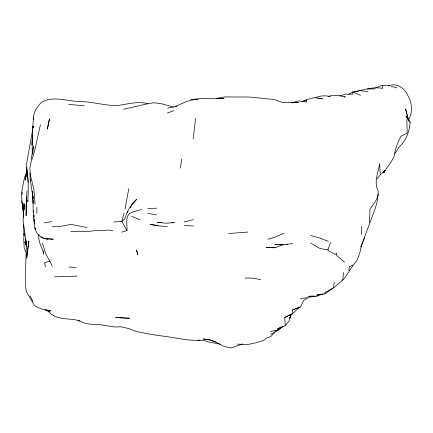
<?xml version="1.0" encoding="UTF-8"?>
<svg xmlns="http://www.w3.org/2000/svg" width="433" height="433" viewBox="0 0 433 433"><rect width="100%" height="100%" fill="white"/><g stroke="black" fill="none" stroke-linecap="round" stroke-linejoin="round"><path stroke-width="0.65" d="M36.832 213.242L36.848 207.434M361.56 234.507L361.631 226.329M26.97 190.677L26.132 206.411L26.094 215.845L26.64 199.732M369.555 222.567L369.982 209.101C373.701 203.586 379.238 198.108 378.069 190.899C373.652 181.871 378.188 172.821 379.681 163.815L380.239 174.964L377.029 178.813M24.107 235.135L24.178 233.252L23.745 239.13L24.21 248.185L25.731 252.038M330.612 242.339L328.068 249.127L328.014 250.501L335.202 254.377L336.582 253.262L336.473 255.378L344.56 262.154M27.062 172.247L26.981 174.163L26.662 163.295L32.735 129.245M121.76 232.126L126.939 230.572C127.546 224.83 125.029 218.367 129.494 213.523L131.735 212.305L141.439 209.431M26.738 196.723L26.132 206.411M27.155 171.614C23.783 176.675 23.674 182.926 22.31 188.674C20.4 198.455 23.344 208.051 23.582 217.799M33 152.519L33.125 150.57M24.075 207.759L24.28 204.896L23.063 220.159L26.424 244.937L26.153 241.728L26.321 247.887L25.303 276.427L25.309 282.37L25.953 289.601L26.895 292.621L34.38 305.362C38.981 308.908 45.059 310.066 50.693 310.678L44.94 309.806L49.86 311.717L46.964 310.093M33.005 127.762L33.103 126.533M32.978 127.919L33.13 126.03M27.041 253.965L26.7 258.133L28.865 241.17L27.041 253.965L27.306 252.093M33.244 149.282L33.541 146.056L31.16 159.317M343.564 272.568L342.682 280.14L333.551 287.94L324.994 292.54L324.761 293.866L316.626 295.133L320.333 294.229M26.97 169.059L25.85 176.372L26.554 173.85M334.244 282.007L333.551 287.94M348.928 270.679L349.344 266.863L352.673 265.023M195.581 118.241L193.14 139.112M33.53 117.695C32.351 129.846 31.966 142.138 32.291 154.354M33 127.962L33.152 126.793M378.133 194.033L377.073 202.216L374.967 209.161L360.846 247.059L364.618 237.544M27.961 200.49L27.777 201.729C28.475 191.137 28.551 180.496 26.759 169.98L27.907 178.737M410.181 122.436L406.035 116.374L410.181 122.436C409.407 131.486 406.094 140.438 399.399 146.792L394.956 153.52M180.361 168.145L181.784 159.041M32.93 127.989L33.125 126.734M40.399 124.785L35.105 148.925L33.39 155.415L31.171 161.579L29.828 168.377L30.483 175.381L33.893 189.616L35.062 204.111M128.796 188.631L125.007 209.079M361.669 244.802L359.98 252.179L357.387 259.594L352.143 266.712L344.722 277.975L342.682 280.14M26.148 175.771L25.065 180.231L26.592 173.682M290.467 315.722L289.801 318.179L291.095 315.273L292.232 313.93M133.792 203.028L136.601 199.315C130.826 204.636 127.042 211.396 124.823 218.827L121.819 221.463L113.809 222.015M290.657 315.576L289.071 321.064L285.19 325.811L277.699 328.836L277.889 330.054L282.657 326.72M123.968 213.166L121.819 221.463L126.939 230.572M380.239 174.964L385.002 170.434L383.113 172.772L384.271 172.339C387.189 166.581 392.163 161.753 394.403 155.496C395.042 148.638 397.83 142.392 400.898 136.357L407.166 133.093L406.858 119.513M300.735 306.537L303.771 300.291L308.393 297.525L300.442 298.559M127.091 212.668L127.93 211.163M408.454 120.217C412.817 112.991 412.259 103.173 408.07 95.969C404.747 88.164 396.888 82.248 388.374 85.983M130.322 207.515L133.196 202.936L130.301 207.385M270.69 334.417L278.143 329.93L282.018 326.834M277.889 330.054L280.454 328.052M277.742 329.854L275.437 331.618L270.885 336.544L266.793 337.859L263.859 340.343L257.034 342.508M324.761 293.866L332.706 288.172M348.7 94.345L352.549 91.985L360.337 90.605L367.866 91.747M277.699 328.836L281.206 327.007M285.19 325.811L284.806 317.508L292.015 313.795M284.806 317.508L292.556 313.73L296.984 309.476L300.302 306.916L292.464 309.99L292.464 312.983M328.068 249.127L326.417 249.928L319.245 248.147L310.521 242.924M302.386 101.441L306.71 99.612L314.677 97.56L322.525 98.816L317.925 98.302M283.994 233.29L274.879 237.143L267.886 239.292M375.73 87.758L382.177 85.29L389.559 85.555M175.213 106.513C182.688 103.465 189.746 99.087 198.168 99.401M275.063 247.752L266.327 247.562L275.079 247.741L283.767 244.423L274.858 244.726L283.729 244.742L292.67 243.541M292.464 309.99L300.296 306.992M322.872 293.834L316.48 296.334L308.469 296.329L313.119 295.961M167.344 113.029L173.839 110.637M302.976 101.436L306.656 100.11L306.569 102.026L298.613 100.889L291.155 102.838M339.927 96.034L345.258 94.129L352.927 94.167L352.549 91.985L360.521 95.292M328.317 96.456L330.119 95.817L337.854 95.368L345.48 97.008L344.159 96.987M242.626 343.932L231.141 347.97L223.812 346.34L217.306 342.936L219.975 344.235M52.296 266.311L49.811 261.11L44.653 262.652L45.313 266.82M315.262 97.755C320.041 95.693 325.297 95.184 330.292 96.732M354.367 91.964C363.639 89.875 373.159 86.486 382.718 88.397L382.177 85.29M184.041 221.934L193.248 219.666M256.693 342.6L247.227 344.668L237.057 344.083M123.681 109.262L145.742 104.196L153.818 102.74L161.525 103.747L173.546 107.124M309.205 297.271L315.127 295.983M167.582 108.142L174.688 106.664M78.048 320.507L86.194 323.668L92.786 324.387L99.493 324.555L114.312 326.975L121.061 326.812L129.083 328.62L135.399 331.261L149.807 334.233L163.073 336.127C175.257 337.399 187.538 341.117 199.792 340.132M175.273 106.48L177.178 106.096M270.538 331.386L278.143 329.93M190.699 99.844C201.67 97.826 212.933 98.307 224.05 98.513L216.516 98.356L224.738 96.927L249.841 97.041L274.365 99.563L282.235 102.48L298.489 102.372L292.519 102.843M44.366 222.784L51.868 221.609M161.715 222.454L157.287 222.318L166.045 223.233L175.04 222.551M247.865 232.039L228.619 233.549M77.052 276.113L54.466 276.86M286.251 244.315L287.496 244.255M52.296 226.648L60.69 226.335L71.153 224.386L87.212 227.569M147.94 208.473L156.649 208.197M367.395 89.084L375.27 88.841M197.843 340.533L203.981 340.56L211.353 342.671L218.005 343.51M245.024 278.04L252.964 278.154L260.828 279.686M171.782 222.762L173.032 222.8M70.828 231.428C79.217 231.985 87.645 231.731 95.969 230.502C101.723 231.476 107.481 228.997 113.062 230.805M68.907 267.009L76.338 267.453M167.36 226.567L158.326 225.885L150.099 224.37L155.382 225.176M68.76 104.413L84.43 105.809M184.371 225.295L193.345 226.086M45.433 238.475L47.392 238.664M48.696 238.789L53.27 239.227L44.772 238.61L38.661 235.298C34.737 230.849 34.18 225.041 34.099 219.374M209.994 339.808L203.256 339.017L209.155 339.829L216.597 342.346L210.595 340.04M147.832 103.595C137.786 101.122 127.795 104.05 117.879 105.463C104.743 105.933 92.04 101.403 78.86 101.49C66.53 101.165 52.913 95.509 41.503 102.312C37.038 106.875 32.94 112.759 33.568 119.47M156.703 225.376L158.023 225.582M147.745 213.296L156.432 214.876M79.991 320.907C72.289 318.547 63.916 319.554 56.339 316.94M310.753 235.509L318.72 237.668L328.252 241.273M391.464 86.4L396.904 87.937M40.707 237.425L48.123 239.595M131.735 216.316L139.989 219.731M55.911 316.94L51.803 314.547L46.878 310.207M49.811 261.11L45.806 253.917L42.412 243.086M35.766 229.582L34.759 227.893L35.76 229.614M29.888 295.69L33.049 301.585M38.559 234.724L39.149 235.85M26.678 246.328L24.86 241.993L26.548 246.285M408.876 120.904L405.607 108.862L407.783 118.761M137.732 254.474L137.84 254.815L136.503 250.133L137.748 254.501M384.168 171.733L384.271 172.339M33.114 203.694L32.215 191.159L33.097 198.211L30.213 179.43L29.872 172.881M21.769 201.123L23.128 210.14M43.262 250.951L43.733 254.139C42.45 247.649 37.936 242.117 38.791 235.146M33.097 198.211L32.464 193.919C33.655 203.905 32.421 213.951 34.543 223.883L34.256 219.428M25.596 238.837L26.565 245.679M21.996 192.117L22.251 194.39M28.004 179.392L28.34 182.472M33.33 200.804L33.509 202.747M24.015 235.785L23.593 224.792M33.465 210.801L33.563 212.121M33.806 215.417L34.001 218.053M26.981 173.281L26.624 167.246L26.689 169.352M24.032 209.134L23.853 205.891L24.037 209.512M33.898 215.45L33.92 216.641L33.898 215.466M24.037 207.353L23.961 203.315L24.032 208.327M32.156 142.089L32.058 145.109L32.48 135.74L32.156 142.089M48.593 122.187L47.424 129.094L49.568 118.718L48.593 122.187M129.397 318.255L115.795 317.535L129.397 318.255M30.337 180.079L30.213 179.43L30.337 180.079"/></g></svg>
